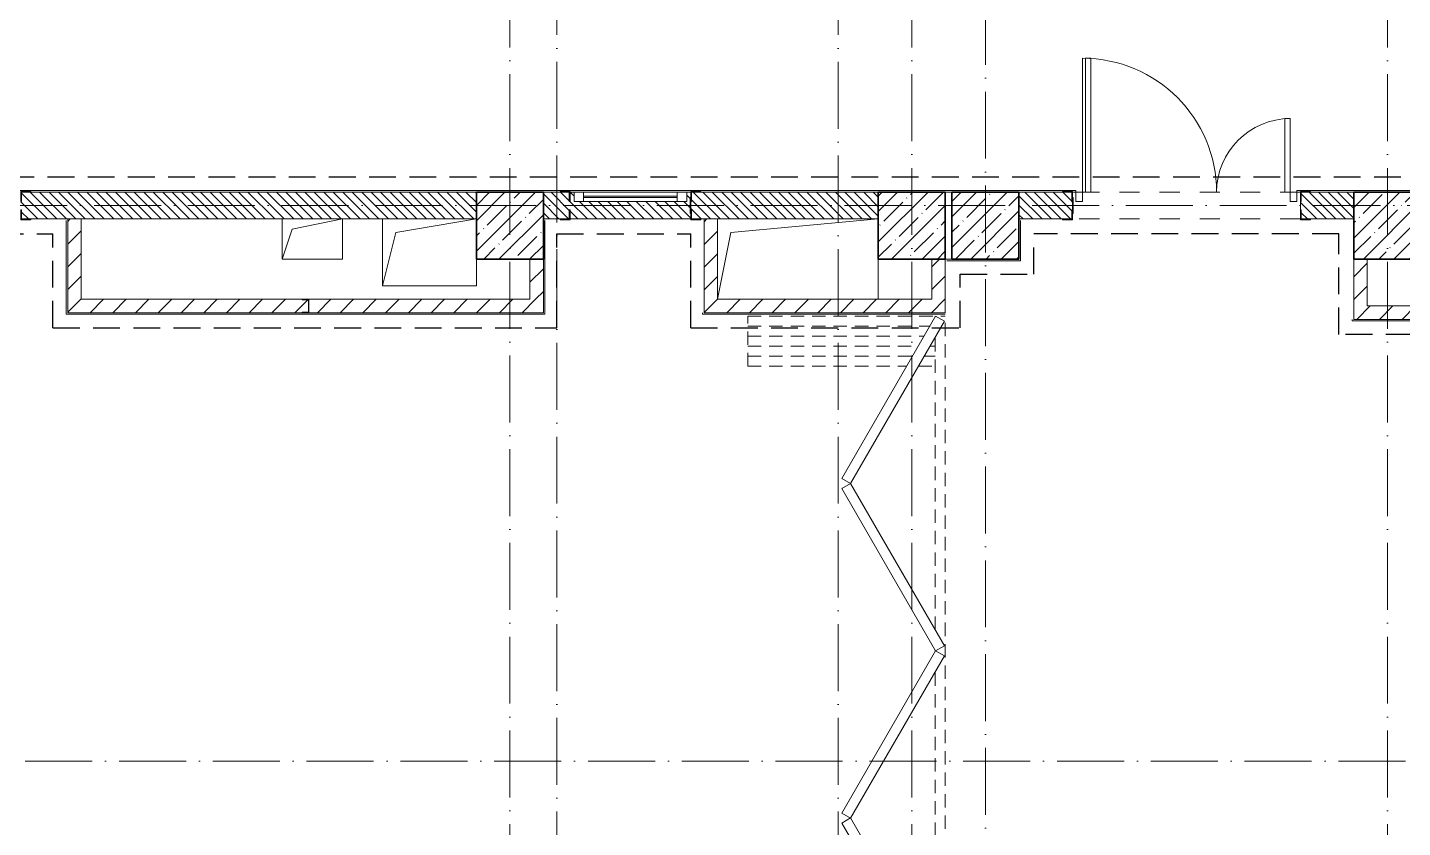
# Model space of a CAD drawing. Header units: millimetres. Extents: x -213536 to 1564669, y -45299 to 942238.
# Drawn here: x -143267 to -133005, y 111138 to 117113 of the extents above; entities that cross this region are included whole.
import ezdxf

# ---------------------------------------------------------------- set-up
doc = ezdxf.new("R2010")
doc.units = ezdxf.units.MM
for name, pattern in [('200_ШТРИХ__ш1_п0_6_', [160, 100, -60]), ('50_200_ШТРИХ_1Т_ш5_п1_п1_', [700, 500, -100, 0, -100]), ('Штрих короткий', [300, 150, -150]), ('Штриховая _2 мм - 1 мм_', [300, 200, -100])]:
    doc.linetypes.add(name, pattern=pattern)
for name, color, linetype, lineweight in [('0-1', 7, 'Continuous', 5), ('0-2', 7, 'Continuous', 9), ('Двери', 7, 'Continuous', 9), ('Каркас_Импост', 7, 'Continuous', 13), ('Каркас_Импост-1', 7, 'Continuous', 9), ('Несущие колонны', 7, 'Continuous', 9), ('Несущие колонны-1', 7, 'Continuous', 35), ('Обобщенные модели', 7, 'Continuous', 9), ('Оси-2', 7, '50_200_ШТРИХ_1Т_ш5_п1_п1_', 9), ('Остекление-1', 7, 'Continuous', 9), ('Открывание в плане-1', 7, '200_ШТРИХ__ш1_п0_6_', 9), ('Перемычка-1', 7, 'Штрих короткий', 9), ('Стены-1', 7, 'Continuous', 13), ('Штриховка разреза-1', 7, 'Continuous', 9), ('Элементы узлов', 7, 'Continuous', 9)]:
    doc.layers.add(name, color=color, linetype=linetype, lineweight=lineweight)
doc.layers.add('СТ-1_1', color=7, linetype='Штриховая _2 мм - 1 мм_', lineweight=90, true_color=0x888888)
doc.layers.get('0-2').off()
pattern_1 = [(45, (0, 0), (-84.85281, 84.85281), [])]
pattern_2 = [(135, (0, 0), (-35.35534, -35.35534), [])]

# ---------------------------------------------------------------- blocks, each defined once
blk = doc.blocks.new('BSC_Колонна _Прямоугольная - 500х500-V55-АИ2_02_План отделки стен 2-го этажа _Часть 2_')
at = {"layer": 'Несущие колонны'}
h = blk.add_hatch(dxfattribs=at)
h.set_pattern_fill('FP_63', color=256, style=0, pattern_type=2)
h.set_pattern_definition([(45, (-70950, -7650), (-114.04925, 114.04925), []), (45, (-70835.95, -7650), (-114.04925, 114.04925), [201.613, -40.323, 3.353, -36.97])])
h.paths.add_polyline_path([(-250, -250), (250, -250), (250, 250), (-250, 250)], flags=0)
at = {"layer": 'Несущие колонны-1'}
for p, q in [((250, 250), (-250, 250)), ((-250, 250), (-250, -250)), ((250, -250), (250, 250)), ((-250, -250), (250, -250))]:
    blk.add_line(p, q, dxfattribs=at)
blk = doc.blocks.new('BSC_Колонна _Прямоугольная - 500х500-V57-АИ2_02_План отделки стен 2-го этажа _Часть 2_')
at = {"layer": 'Несущие колонны'}
h = blk.add_hatch(dxfattribs=at)
h.set_pattern_fill('FP_65', color=256, style=0, pattern_type=2)
h.set_pattern_definition([(45, (-77500, -7650), (-114.04925, 114.04925), []), (45, (-77385.95, -7650), (-114.04925, 114.04925), [201.613, -40.323, 3.353, -36.97])])
h.paths.add_polyline_path([(-250, -250), (250, -250), (250, 250), (-250, 250)], flags=0)
at = {"layer": 'Несущие колонны-1'}
for p, q in [((250, 250), (-250, 250)), ((-250, 250), (-250, -250)), ((250, -250), (250, 250)), ((-250, -250), (250, -250))]:
    blk.add_line(p, q, dxfattribs=at)
blk = doc.blocks.new('BSC_Колонна _Прямоугольная - 500х500-V124-АИ2_02_План отделки стен 2-го этажа _Часть 2_')
at = {"layer": 'Несущие колонны'}
h = blk.add_hatch(dxfattribs=at)
h.set_pattern_fill('FP_123', color=256, style=0, pattern_type=2)
h.set_pattern_definition([(45, (-73950, -7650), (-114.04925, 114.04925), []), (45, (-73835.95, -7650), (-114.04925, 114.04925), [201.613, -40.323, 3.353, -36.97])])
h.paths.add_polyline_path([(-250, -250), (250, -250), (250, 250), (-250, 250)], flags=0)
at = {"layer": 'Несущие колонны-1'}
for p, q in [((250, 250), (-250, 250)), ((-250, 250), (-250, -250)), ((250, -250), (250, 250)), ((-250, -250), (250, -250))]:
    blk.add_line(p, q, dxfattribs=at)
blk = doc.blocks.new('BSC_Колонна _Прямоугольная - 500х500-V142-АИ2_02_План отделки стен 2-го этажа _Часть 2_')
at = {"layer": 'Несущие колонны'}
h = blk.add_hatch(dxfattribs=at)
h.set_pattern_fill('FP_142', color=256, style=0, pattern_type=2)
h.set_pattern_definition([(45, (-74500, -7650), (-114.04925, 114.04925), []), (45, (-74385.95, -7650), (-114.04925, 114.04925), [201.613, -40.323, 3.353, -36.97])])
h.paths.add_polyline_path([(-250, -250), (250, -250), (250, 250), (-250, 250)], flags=0)
at = {"layer": 'Несущие колонны-1'}
for p, q in [((250, 250), (-250, 250)), ((-250, 250), (-250, -250)), ((250, -250), (250, 250)), ((-250, -250), (250, -250))]:
    blk.add_line(p, q, dxfattribs=at)
blk = doc.blocks.new('DOR__перегородка__Прямоугольная - Вн_ДПГ_6550х3600h-29025409-АИ2_02_План отделки стен 2-го этажа _Часть 2_')
at = {"layer": 'Каркас_Импост'}
for p, q in [((1551, 72), (2763, 772)), ((2763, 772), (2801, 707)), ((2800, 707), (2837, 772)), ((2837, 772), (4050, 72)), ((4049, 72), (5262, 772)), ((5262, 772), (5299, 707)), ((5299, 707), (5337, 772)), ((5337, 772), (6549, 72)), ((2801, 707), (1588, 7)), ((4012, 7), (2800, 707)), ((5299, 707), (4087, 7)), ((6511, 7), (5299, 707)), ((1588, 7), (1551, 72)), ((4050, 72), (4012, 7)), ((4087, 7), (4049, 72)), ((6549, 72), (6511, 7))]:
    blk.add_line(p, q, dxfattribs=at)
at = {"layer": 'Открывание в плане-1'}
for p, q in [((6175, 1474), (6550, 1474)), ((6175, 1474), (6175, 288)), ((6250, 1474), (6250, 244)), ((6325, 1474), (6325, 201)), ((6400, 1474), (6400, 158)), ((6475, 1474), (6475, 114)), ((6550, 1474), (6550, 0)), ((6175, 201), (6175, 75)), ((6250, 158), (6250, 75)), ((6325, 114), (6325, 75)), ((0, 75), (0, 0)), ((0, 75), (1557, 75)), ((0, 0), (6550, 0)), ((1707, 75), (3894, 75)), ((4044, 75), (4055, 75)), ((4205, 75), (6393, 75)), ((6543, 75), (6550, 75))]:
    blk.add_line(p, q, dxfattribs=at)
blk = doc.blocks.new('120_Окно_СКБ_1Ст - 120_Окно_СКБ_1Ст_классы 900x800_E30-28357949-АИ2_02_План отделки стен 2-го этажа _Часть 2_')
at = {"layer": 'Каркас_Импост'}
for p, q in [((-420, 30), (-420, 100)), ((-420, 100), (-350, 100)), ((-350, 30), (-420, 30)), ((-350, 100), (-350, 30)), ((350, 30), (350, 100)), ((350, 100), (420, 100)), ((420, 30), (350, 30)), ((420, 100), (420, 30))]:
    blk.add_line(p, q, dxfattribs=at)
at = {"layer": 'Каркас_Импост-1'}
for p, q in [((420, 100), (-420, 100)), ((-420, 30), (420, 30))]:
    blk.add_line(p, q, dxfattribs=at)
at = {"layer": 'Остекление-1'}
for p, q in [((350, 70), (-350, 70)), ((350, 60), (-350, 60))]:
    blk.add_line(p, q, dxfattribs=at)
blk = doc.blocks.new('Проем_Дверь_Прямоугольный - 1700х2400h_дверные проемы-28448549-АИ2_02_План отделки стен 2-го этажа _Часть 2_')
at = {"layer": 'Перемычка-1'}
for p, q in [((850, 100), (-850, 100)), ((850, -100), (-850, -100))]:
    blk.add_line(p, q, dxfattribs=at)
blk = doc.blocks.new('Дверь_Витражная_СКБ_2Ст2 - ДВВ_ДАО_СОШ_Классы-V176-АИ2_02_План отделки стен 2-го этажа _Часть 2_')
at = {"layer": 'Двери'}
for p, q in [((-775, 1035), (-775, 35)), ((775, 585), (775, 35))]:
    blk.add_line(p, q, dxfattribs=at)
for centre, radius, start, end in [((-775, 35), 1000, 360, 90), ((775, 35), 550, 90, 180)]:
    blk.add_arc(centre, radius, start, end, dxfattribs=at)
at = {"layer": 'Элементы узлов'}
for p, q in [((-713, 1035), (-753, 1035)), ((-753, 1035), (-753, 35)), ((-713, 35), (-713, 1035)), ((775, 585), (735, 585)), ((735, 585), (735, 35)), ((775, 35), (775, 585)), ((-825, 35), (-825, -35)), ((-775, 35), (-825, 35)), ((-775, 35), (-825, 35)), ((-825, 35), (-825, -35)), ((-775, -35), (-775, 35)), ((-775, -35), (-775, 35)), ((-753, 35), (-713, 35)), ((735, 35), (775, 35)), ((775, -35), (775, 35)), ((775, 35), (825, 35)), ((775, 35), (775, -35)), ((825, 35), (775, 35)), ((825, 35), (825, -35)), ((825, -35), (825, 35)), ((-825, -35), (-775, -35)), ((-825, -35), (-775, -35)), ((825, -35), (775, -35)), ((775, -35), (825, -35))]:
    blk.add_line(p, q, dxfattribs=at)
blk = doc.blocks.new('Фахверк_СКБ_Уголок - 200_3960_зеркало-28268689-АИ2_02_План отделки стен 2-го этажа _Часть 2_')
at = {"layer": 'Обобщенные модели'}
for p, q in [((200, 156), (125, 156)), ((125, 156), (125, 81)), ((131, 81), (131, 150)), ((131, 150), (200, 150)), ((200, 150), (200, 156)), ((125, 81), (131, 81)), ((131, 19), (125, 19)), ((125, 19), (125, -56)), ((131, -50), (131, 19)), ((125, -56), (200, -56)), ((200, -50), (131, -50)), ((200, -56), (200, -50))]:
    blk.add_line(p, q, dxfattribs=at)
blk = doc.blocks.new('Фахверк_СКБ_Уголок - 200_3960-28268576-АИ2_02_План отделки стен 2-го этажа _Часть 2_')
at = {"layer": 'Обобщенные модели'}
for p, q in [((200, 156), (125, 156)), ((125, 156), (125, 81)), ((131, 81), (131, 150)), ((131, 150), (200, 150)), ((200, 150), (200, 156)), ((125, 81), (131, 81)), ((131, 19), (125, 19)), ((125, 19), (125, -56)), ((131, -50), (131, 19)), ((125, -56), (200, -56)), ((200, -50), (131, -50)), ((200, -56), (200, -50))]:
    blk.add_line(p, q, dxfattribs=at)
blk = doc.blocks.new('154_Стойка_СКБ_Уголок - СМ-2480_200-28346303-АИ2_02_План отделки стен 2-го этажа _Часть 2_')
at = {"layer": 'Обобщенные модели'}
for p, q in [((125, 156), (125, 81)), ((200, 156), (125, 156)), ((131, 81), (131, 150)), ((131, 150), (200, 150)), ((200, 150), (200, 156)), ((125, 81), (131, 81)), ((131, 19), (125, 19)), ((125, 19), (125, -56)), ((131, -50), (131, 19)), ((125, -56), (200, -56)), ((200, -50), (131, -50)), ((200, -56), (200, -50))]:
    blk.add_line(p, q, dxfattribs=at)
blk = doc.blocks.new('Стойка_Влож_Полоса боковая - Полоса-28213942-АИ2_02_План отделки стен 2-го этажа _Часть 2_')
at = {"layer": 'Обобщенные модели'}
for p, q in [((-5, 60), (0, 60)), ((-5, -60), (-5, 60)), ((0, 31), (0, -31)), ((0, -60), (-5, -60))]:
    blk.add_line(p, q, dxfattribs=at)
blk = doc.blocks.new('154_Фахверк_СКБ_Швеллер - Тип_100_3960-28318856-АИ2_02_План отделки стен 2-го этажа _Часть 2_')
at = {"layer": 'Обобщенные модели'}
for p, q in [((175, 50), (125, 50)), ((125, 50), (125, -50)), ((128, 47), (175, 47)), ((128, -47), (128, 47)), ((175, 47), (175, 50)), ((125, -50), (175, -50)), ((175, -47), (128, -47)), ((175, -50), (175, -47))]:
    blk.add_line(p, q, dxfattribs=at)
blk = doc.blocks.new('AR_Отверстие прямоугольное _в плите_ - AR_Отверстие прямоугольное _в плите_-30552548-АИ2_02_План отделки стен 2-го этажа _Часть 2_')
at = {"layer": 'Обобщенные модели'}
for p, q in [((-500, 200), (600, 300)), ((-600, -300), (-500, 200)), ((600, -300), (600, 0))]:
    blk.add_line(p, q, dxfattribs=at)
blk = doc.blocks.new('AR_Отверстие прямоугольное _в плите_ - AR_Отверстие прямоугольное _в плите_-30553029-АИ2_02_План отделки стен 2-го этажа _Часть 2_')
at = {"layer": 'Обобщенные модели'}
for p, q in [((-350, 250), (-350, -250)), ((-250, 150), (350, 250)), ((-350, -250), (-250, 150)), ((350, -250), (350, -50)), ((-350, -250), (350, -250))]:
    blk.add_line(p, q, dxfattribs=at)
blk = doc.blocks.new('AR_Отверстие прямоугольное _в плите_ - AR_Отверстие прямоугольное _в плите_-V229-АИ2_02_План отделки стен 2-го этажа _Часть 2_')
at = {"layer": 'Обобщенные модели'}
for p, q in [((-225, 150), (-225, -150)), ((-150, 75), (225, 150)), ((225, -150), (225, 150)), ((-225, -150), (-150, 75)), ((-225, -150), (225, -150))]:
    blk.add_line(p, q, dxfattribs=at)
blk = doc.blocks.new('0125-Р-ОО-Ш2-АР-о_23_10_2024_rvt-1-АИ2_02_План отделки стен 2-го этажа _Часть 2_')
at = {"layer": 'Штриховка разреза-1'}
h = blk.add_hatch(dxfattribs=at)
h.set_pattern_fill('FP_2', color=256, style=0, pattern_type=2)
h.set_pattern_definition(pattern_2)
h.paths.add_polyline_path([(70700, 7700), (70700, 7900), (67306, 7900), (67306, 7831), (67300, 7831), (67300, 7769), (67306, 7769), (67306, 7700), (68650, 7700)], flags=0)
h.paths.add_polyline_path([(65594, 7700), (65594, 7769), (65600, 7769), (65600, 7831), (65594, 7831), (65594, 7900), (65200, 7900), (65200, 7700), (65525, 7700)], flags=0)
h = blk.add_hatch(dxfattribs=at)
h.set_pattern_fill('FP_2', color=256, style=0, pattern_type=2)
h.set_pattern_definition(pattern_2)
h.paths.add_polyline_path([(73700, 7700), (73700, 7900), (72306, 7900), (72306, 7831), (72300, 7831), (72300, 7769), (72306, 7769), (72306, 7700), (72378, 7700)], flags=0)
h.paths.add_polyline_path([(71394, 7700), (71394, 7769), (71400, 7769), (71400, 7700), (72300, 7700), (72300, 7740), (72295, 7740), (72295, 7860), (72300, 7860), (72300, 7900), (72270, 7900), (72270, 7830), (71430, 7831), (71430, 7900), (71400, 7900), (71400, 7831), (71394, 7831), (71394, 7900), (71200, 7900), (71200, 7700), (71325, 7700)], flags=0)
h = blk.add_hatch(dxfattribs=at)
h.set_pattern_fill('FP_2', color=256, style=0, pattern_type=2)
h.set_pattern_definition(pattern_2)
h.paths.add_polyline_path([(76856, 7700), (77250, 7700), (77250, 7900), (76856, 7900), (76856, 7831), (76850, 7831), (76850, 7769), (76856, 7769), (76856, 7703)], flags=0)
h.paths.add_polyline_path([(75075, 7700), (75144, 7700), (75144, 7769), (75150, 7769), (75150, 7831), (75144, 7831), (75144, 7900), (74750, 7900), (74750, 7700)], flags=0)
h = blk.add_hatch(dxfattribs=at)
h.set_pattern_fill('FP_3', color=256, style=0, pattern_type=2)
h.set_pattern_definition(pattern_1)
h.paths.add_polyline_path([(67750, 7000), (67750, 7700), (67650, 7700), (67650, 7000)], flags=0)
h = blk.add_hatch(dxfattribs=at)
h.set_pattern_fill('FP_3', color=256, style=0, pattern_type=2)
h.set_pattern_definition(pattern_1)
h.paths.add_polyline_path([(72500, 7100), (72500, 7700), (72400, 7700), (72400, 7100)], flags=0)
h = blk.add_hatch(dxfattribs=at)
h.set_pattern_fill('FP_3', color=256, style=0, pattern_type=2)
h.set_pattern_definition(pattern_1)
h.paths.add_polyline_path([(71200, 7100), (71200, 7400), (71100, 7400), (71100, 7100)], flags=0)
h = blk.add_hatch(dxfattribs=at)
h.set_pattern_fill('FP_3', color=256, style=0, pattern_type=2)
h.set_pattern_definition(pattern_1)
h.paths.add_polyline_path([(74200, 7100), (74200, 7400), (74100, 7400), (74100, 7100)], flags=0)
h = blk.add_hatch(dxfattribs=at)
h.set_pattern_fill('FP_3', color=256, style=0, pattern_type=2)
h.set_pattern_definition(pattern_1)
h.paths.add_polyline_path([(77350, 7050), (77350, 7400), (77250, 7400), (77250, 7050)], flags=0)
h = blk.add_hatch(dxfattribs=at)
h.set_pattern_fill('FP_3', color=256, style=0, pattern_type=2)
h.set_pattern_definition(pattern_1)
h.paths.add_polyline_path([(71200, 7000), (71200, 7100), (69450, 7100), (69450, 7000)], flags=0)
h.paths.add_polyline_path([(68650, 7000), (69400, 7000), (69400, 7003), (69447, 7003), (69447, 7097), (69400, 7097), (69400, 7100), (67750, 7100), (67750, 7000)], flags=0)
h = blk.add_hatch(dxfattribs=at)
h.set_pattern_fill('FP_3', color=256, style=0, pattern_type=2)
h.set_pattern_definition(pattern_1)
h.paths.add_polyline_path([(72400, 7000), (74200, 7000), (74200, 7100), (72400, 7100)], flags=0)
h = blk.add_hatch(dxfattribs=at)
h.set_pattern_fill('FP_3', color=256, style=0, pattern_type=2)
h.set_pattern_definition(pattern_1)
h.paths.add_polyline_path([(81698, 6950), (82450, 6950), (82450, 7050), (78975, 7050), (78975, 7047), (78928, 7047), (78928, 6953), (78975, 6953), (78975, 6950), (79834, 6950)], flags=0)
h.paths.add_polyline_path([(77250, 6950), (77775, 6950), (77775, 7050), (77250, 7050)], flags=0)
at = {"layer": 'Стены-1'}
for p, q in [((70700, 7900), (67375, 7900)), ((71325, 7900), (71200, 7900)), ((71430, 7900), (71400, 7900)), ((72300, 7900), (72270, 7900)), ((73700, 7900), (72375, 7900)), ((75075, 7900), (74750, 7900)), ((76850, 7831), (76850, 7769)), ((77250, 7900), (76925, 7900)), ((67375, 7700), (70700, 7700)), ((67750, 7700), (67650, 7700)), ((67650, 7700), (67650, 7000)), ((67750, 7100), (67750, 7700)), ((71200, 7700), (71325, 7700)), ((71400, 7700), (72300, 7700)), ((72375, 7700), (73700, 7700)), ((72400, 7700), (72400, 7100)), ((72500, 7700), (72400, 7700)), ((72500, 7100), (72500, 7700)), ((74750, 7700), (75075, 7700)), ((76925, 7700), (77250, 7700)), ((71100, 7400), (71100, 7100)), ((71200, 7100), (71200, 7400)), ((74100, 7400), (74100, 7100)), ((74200, 7100), (74200, 7400)), ((77250, 7400), (77250, 7050)), ((77350, 7050), (77350, 7400)), ((69400, 7100), (67750, 7100)), ((71100, 7100), (69450, 7100)), ((71200, 7000), (71200, 7100)), ((72400, 7100), (72400, 7000)), ((74100, 7100), (72500, 7100)), ((74200, 7000), (74200, 7100)), ((67650, 7000), (67750, 7000)), ((67750, 7000), (69400, 7000)), ((69450, 7000), (71200, 7000)), ((72400, 7000), (74200, 7000)), ((77250, 7050), (77250, 6950)), ((77775, 7050), (77350, 7050)), ((77250, 6950), (77775, 6950))]:
    blk.add_line(p, q, dxfattribs=at)
at = {"layer": '0-2'}
for name, p in [('Дверь_Витражная_СКБ_2Ст2 - ДВВ_ДАО_СОШ_Классы-V176-АИ2_02_План отделки стен 2-го этажа _Часть 2_', (76000, 7865)), ('154_Стойка_СКБ_Уголок - СМ-2480_200-28346303-АИ2_02_План отделки стен 2-го этажа _Часть 2_', (67175, 7750)), ('154_Стойка_СКБ_Уголок - СМ-2480_200-28346303-АИ2_02_План отделки стен 2-го этажа _Часть 2_', (72175, 7750)), ('Фахверк_СКБ_Уголок - 200_3960-28268576-АИ2_02_План отделки стен 2-го этажа _Часть 2_', (76725, 7750)), ('BSC_Колонна _Прямоугольная - 500х500-V55-АИ2_02_План отделки стен 2-го этажа _Часть 2_', (70950, 7650)), ('120_Окно_СКБ_1Ст - 120_Окно_СКБ_1Ст_классы 900x800_E30-28357949-АИ2_02_План отделки стен 2-го этажа _Часть 2_', (71850, 7800)), ('Стойка_Влож_Полоса боковая - Полоса-28213942-АИ2_02_План отделки стен 2-го этажа _Часть 2_', (72300, 7800)), ('BSC_Колонна _Прямоугольная - 500х500-V124-АИ2_02_План отделки стен 2-го этажа _Часть 2_', (73950, 7650)), ('BSC_Колонна _Прямоугольная - 500х500-V142-АИ2_02_План отделки стен 2-го этажа _Часть 2_', (74500, 7650)), ('Проем_Дверь_Прямоугольный - 1700х2400h_дверные проемы-28448549-АИ2_02_План отделки стен 2-го этажа _Часть 2_', (76000, 7800)), ('BSC_Колонна _Прямоугольная - 500х500-V57-АИ2_02_План отделки стен 2-го этажа _Часть 2_', (77500, 7650)), ('AR_Отверстие прямоугольное _в плите_ - AR_Отверстие прямоугольное _в плите_-V229-АИ2_02_План отделки стен 2-го этажа _Часть 2_', (69475, 7550)), ('AR_Отверстие прямоугольное _в плите_ - AR_Отверстие прямоугольное _в плите_-30553029-АИ2_02_План отделки стен 2-го этажа _Часть 2_', (70350, 7450)), ('AR_Отверстие прямоугольное _в плите_ - AR_Отверстие прямоугольное _в плите_-30552548-АИ2_02_План отделки стен 2-го этажа _Часть 2_', (73100, 7400))]:
    blk.add_blockref(name, p, dxfattribs=at)
for name, p, rotation in [('Фахверк_СКБ_Уголок - 200_3960_зеркало-28268689-АИ2_02_План отделки стен 2-го этажа _Часть 2_', (71525, 7850), 180), ('154_Стойка_СКБ_Уголок - СМ-2480_200-28346303-АИ2_02_План отделки стен 2-го этажа _Часть 2_', (75275, 7850), 180), ('Стойка_Влож_Полоса боковая - Полоса-28213942-АИ2_02_План отделки стен 2-го этажа _Часть 2_', (75150, 7800), 180), ('154_Фахверк_СКБ_Швеллер - Тип_100_3960-28318856-АИ2_02_План отделки стен 2-го этажа _Часть 2_', (69575, 7050), 180), ('DOR__перегородка__Прямоугольная - Вн_ДПГ_6550х3600h-29025409-АИ2_02_План отделки стен 2-го этажа _Часть 2_', (74200, 425), 90.00000000000026)]:
    blk.add_blockref(name, p, dxfattribs=dict(at, rotation=rotation))
blk = doc.blocks.new('Оси1')
at = {"layer": 'Оси-2'}
for p, q in [((277545.6, 264395.4), (277545.6, 211864.5)), ((279645.6, 264395.4), (279645.6, 211864.5)), ((283745.6, 210594.5), (283745.6, 227065.2)), ((277195.6, 210594.5), (277195.6, 225549.9)), ((280195.6, 210594.5), (280195.6, 225549.9)), ((280745.6, 211864.5), (280745.6, 224279.9)), ((297695.6, 220615.2), (203926.8, 220615.2)), ((311183.9, 216465.2), (203926.8, 216465.2))]:
    blk.add_line(p, q, dxfattribs=at)

msp = doc.modelspace()

# ---------------------------------------------------------------- linework, layer by layer
at = {"layer": 'СТ-1_1', "lineweight": 25}
for p, q in [((-126717, 115994.8), (-169477, 115994.8)), ((-145297, 115570.8), (-143077, 115570.8)), ((-143077, 114870.8), (-143077, 115570.8)), ((-139317, 115570.8), (-138317, 115570.8)), ((-139317, 114870.8), (-139317, 115570.8)), ((-138317, 114870.8), (-138317, 115570.8)), ((-133479, 115570.8), (-135755, 115570.8)), ((-135755, 115270.8), (-135755, 115570.8)), ((-133479, 114820.8), (-133479, 115570.8)), ((-136305, 115270.8), (-135755, 115270.8)), ((-136305, 114870.8), (-136305, 115270.8)), ((-136305, 115270.8), (-135861, 115270.8)), ((-143077, 114870.8), (-139317, 114870.8)), ((-138317, 114870.8), (-136305, 114870.8)), ((-127229, 114820.8), (-133479, 114820.8))]:
    msp.add_line(p, q, dxfattribs=at)
at = {"layer": 'Стены-1'}
for p, q in [((-135442, 115894.8), (-143342, 115894.8)), ((-143242, 115882.8), (-139917, 115882.8)), ((-140042, 115882.8), (-139917, 115882.8)), ((-139417, 115882.8), (-139292, 115882.8)), ((-139217, 115882.8), (-139187, 115882.8)), ((-138347, 115882.8), (-138317, 115882.8)), ((-138242, 115882.8), (-136917, 115882.8)), ((-137042, 115882.8), (-136917, 115882.8)), ((-136417, 115882.8), (-136367, 115882.8)), ((-135867, 115882.8), (-135542, 115882.8)), ((-135467, 115882.8), (-135442, 115882.8)), ((-135442, 115882.8), (-135442, 115894.8)), ((-129967, 115894.8), (-133792, 115894.8)), ((-133792, 115894.8), (-133792, 115882.8)), ((-133792, 115882.8), (-133767, 115882.8)), ((-133692, 115882.8), (-133367, 115882.8)), ((-142967, 115682.8), (-142979, 115682.8)), ((-142979, 115670.8), (-142979, 114970.8)), ((-142967, 114982.8), (-142967, 115682.8)), ((-139405, 114970.8), (-139405, 115670.8)), ((-135855, 115370.8), (-135855, 115670.8)), ((-139417, 115382.8), (-139417, 114982.8)), ((-136367, 115382.8), (-136417, 115382.8)), ((-136417, 115382.8), (-136417, 115370.8)), ((-136405, 115370.8), (-135855, 115370.8)), ((-142979, 114970.8), (-139405, 114970.8)), ((-141217, 114982.8), (-142967, 114982.8)), ((-139417, 114982.8), (-141167, 114982.8)), ((-138229, 114982.8), (-138229, 114970.8)), ((-138229, 114970.8), (-136417, 114970.8)), ((-136417, 114982.8), (-138217, 114982.8)), ((-133379, 114932.8), (-133379, 114920.8)), ((-133379, 114920.8), (-127129, 114920.8)), ((-132842, 114932.8), (-133367, 114932.8))]:
    msp.add_line(p, q, dxfattribs=at)

# ---------------------------------------------------------------- block references
at = {"color": 2, "lineweight": 30}
msp.add_blockref('Оси1', (-416862.6, -104832.4), dxfattribs=at)
at = {"layer": '0-1'}
msp.add_blockref('0125-Р-ОО-Ш2-АР-о_23_10_2024_rvt-1-АИ2_02_План отделки стен 2-го этажа _Часть 2_', (-210617, 107982.8), dxfattribs=at)

doc.saveas('drawing.dxf')
